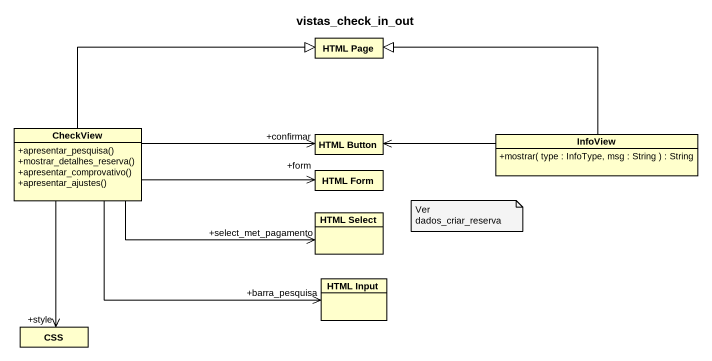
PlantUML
@startuml
title vistas_check_in_out
hide circle
hide empty members
skinparam classAttributeIconSize 0
class "HTML Page" as HTML_Page
class CheckView {
  +apresentar_pesquisa()
  +mostrar_detalhes_reserva()
  +apresentar_comprovativo()
  +apresentar_ajustes()
}
class "HTML Button" as HTML_Button
class InfoView {
  +mostrar( type : InfoType, msg : String ) : String
}
class "HTML Form" as HTML_Form
class "HTML Select" as HTML_Select
class "HTML Input" as HTML_Input
class CSS
CheckView -right-|> HTML_Page
CheckView -right-> "+confirmar" HTML_Button
CheckView -right-> "+form" HTML_Form
CheckView -right-> "+select_met_pagamento" HTML_Select
CheckView -right-> "+barra_pesquisa" HTML_Input
CheckView --> "+style" CSS
InfoView -left-|> HTML_Page
InfoView -left-> HTML_Button
note as N1
  Ver dados_criar_reserva
end note
@enduml
